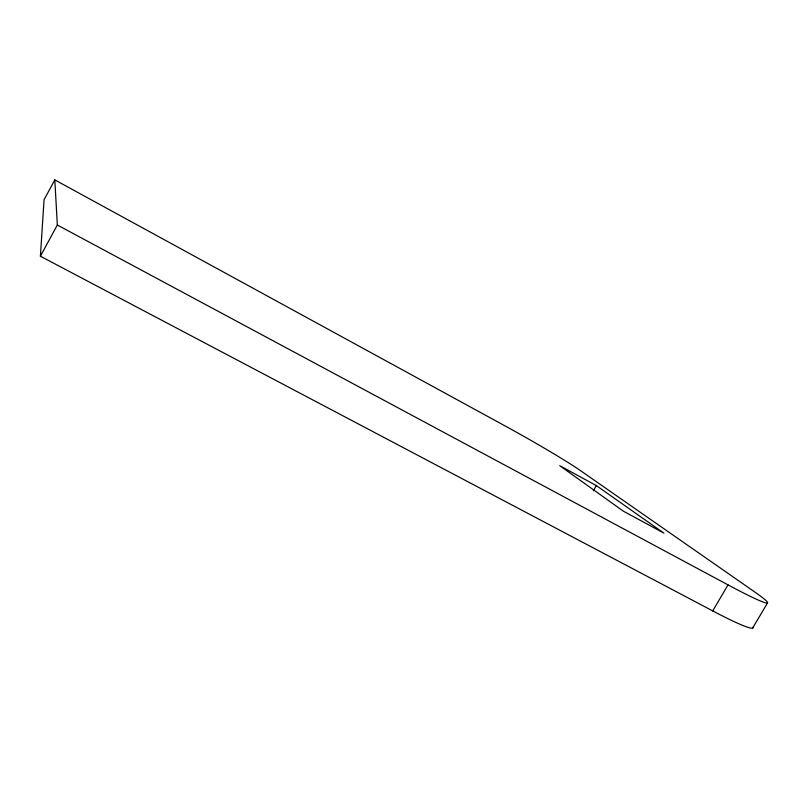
<?xml version="1.0" encoding="UTF-8"?>
<svg xmlns="http://www.w3.org/2000/svg" width="808" height="808" viewBox="0 0 808 808"><rect width="100%" height="100%" fill="white"/><g stroke="black" fill="none" stroke-linecap="round" stroke-linejoin="round"><path stroke-width="1.21" d="M752.965 627.16A92.526 6.918 30.5 0 1 712.717 610.899L40.4 256.217L44.056 199.758L54.813 179.901L505.576 426.2A67.539 2.959 29.7 0 1 580.114 470.367L754.995 592.153A92.647 5.161 30.2 0 1 728.018 584.881L57.338 225.008L54.813 179.901M40.4 256.217L57.338 225.008M593.335 490.769L596.334 485.588L559.742 465.681L623.412 511.212L663.863 533.098L596.334 485.588M712.717 610.899L728.018 584.881M752.662 628.048L767.418 603.081"/></g></svg>
